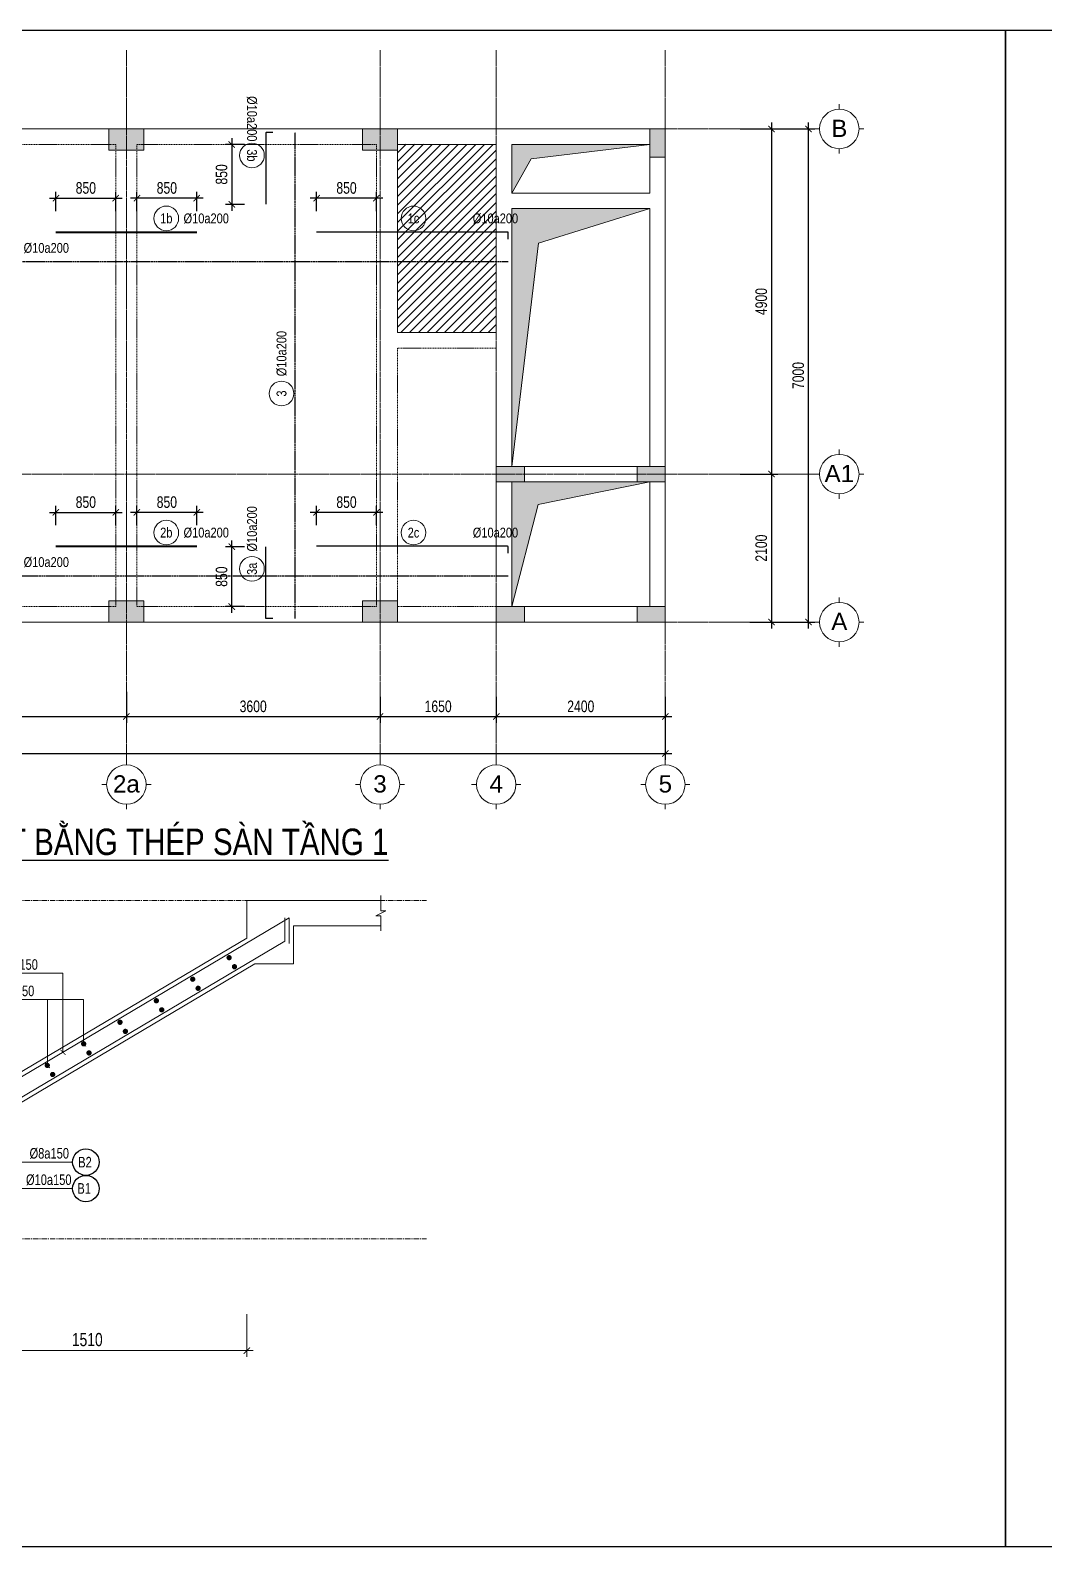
# Model space of a CAD drawing. Extents: x -165145 to 691808, y -202842 to 311040.
# Drawn here: x 225480 to 239864, y -140294 to -118769 of the extents above; entities that cross this region are included whole.
import ezdxf
from ezdxf.enums import TextEntityAlignment as Align

# ---------------------------------------------------------------- set-up
doc = ezdxf.new("R2010")
doc.units = 0
doc.header["$LTSCALE"] = 10
doc.header["$MEASUREMENT"] = 0
for name, pattern in [('CENTER', [2, 1.25, -0.25, 0.25, -0.25]), ('HIDDEN', [2.3807, 1.587, -0.7937]), ('ketcau-1', [2, 1, 1])]:
    doc.linetypes.add(name, pattern=pattern)
doc.layers.get('0').update_dxf_attribs({"linetype": 'CONTINUOUS'})
doc.layers.get('Defpoints').update_dxf_attribs({"color": 5, "linetype": 'CONTINUOUS'})
for name, color, linetype, lineweight in [('coc 20', 6, 'CONTINUOUS', 20), ('DCE_TopBars', 1, 'CONTINUOUS', 40), ('GE_KC_DIM', 1, 'CONTINUOUS', 20), ('GE_KC_HATCH', 250, 'CONTINUOUS', 20), ('GE_KC_NETKHUAT', 9, 'HIDDEN', 20), ('GE_KC_NETMANH', 8, 'CONTINUOUS', 20), ('GE_KC_NETTHAY', 2, 'CONTINUOUS', 20), ('GE_KC_TEXT', 4, 'CONTINUOUS', 20), ('GE_KC_TEXT TRUC', 4, 'CONTINUOUS', 20), ('GE_KC_TRUC', 5, 'CENTER', 20), ('L-SITE', 91, 'CONTINUOUS', 9), ('TEXT', 4, 'CONTINUOUS', 20)]:
    doc.layers.add(name, color=color, linetype=linetype, lineweight=lineweight)
for name, color, linetype in [('GE_KC_AXIS', 5, 'CENTER'), ('GE_KC_STEEL', 6, 'CONTINUOUS'), ('GE_KC_TEXT_BIG', 4, 'CONTINUOUS'), ('GE_KC_TEXT_TK', 4, 'CONTINUOUS'), ('REBAR', 6, 'CONTINUOUS')]:
    doc.layers.add(name, color=color, linetype=linetype)
doc.styles.add('Arial', font='arial.ttf', dxfattribs={"height": 400})
doc.styles.add('Dce_Text', font='arial.ttf', dxfattribs={"width": 0.8})
doc.styles.add('GE_KC-Arial', font='arial.ttf', dxfattribs={"width": 0.75})
doc.styles.add('GE_KC_TEXT', font='arial.ttf', dxfattribs={"width": 0.8})
doc.dimstyles.new('GE_KC_DIM20', dxfattribs={"dimscale": 20, "dimtxt": 2.5, "dimasz": 1.2, "dimexe": 1.2, "dimexo": 0, "dimgap": 0.8, "dimtad": 1, "dimdec": 0, "dimzin": 1, "dimdsep": 46, "dimtxsty": 'GE_KC-Arial', "dimblk": 'ARCHTICK', "dimcen": 1.2, "dimdle": 1.2, "dimclrd": 1, "dimclre": 1, "dimclrt": 4, "dimadec": 0, "dimazin": 0, "dimtfac": 1, "dimtdec": 0, "dimtix": 1, "dimtmove": 2, "dimatfit": 3, "dimfxl": 0.15, "dimtvp": 0.833333, "dimtolj": 1, "dimtzin": 0, "dimarcsym": 0})
doc.dimstyles.new('GE_KC_DIM25', dxfattribs={"dimscale": 25, "dimtxt": 2.5, "dimasz": 1.2, "dimexe": 1.2, "dimexo": 0, "dimgap": 0.8, "dimtad": 1, "dimdec": 0, "dimzin": 1, "dimdsep": 46, "dimtxsty": 'GE_KC-Arial', "dimblk": 'ARCHTICK', "dimcen": 1.2, "dimdle": 1.2, "dimclrd": 1, "dimclre": 1, "dimclrt": 4, "dimadec": 0, "dimazin": 0, "dimtfac": 1, "dimtdec": 0, "dimtix": 1, "dimtmove": 2, "dimatfit": 3, "dimfxl": 0.15, "dimtvp": 0.833333, "dimtolj": 1, "dimtzin": 0, "dimarcsym": 0})
doc.dimstyles.new('GE_KC_DIM75', dxfattribs={"dimscale": 75, "dimtxt": 2.2, "dimasz": 1.2, "dimexe": 1.2, "dimexo": 0, "dimgap": 0.8, "dimtad": 1, "dimdec": 0, "dimzin": 1, "dimdsep": 46, "dimtxsty": 'GE_KC-Arial', "dimblk": 'ARCHTICK', "dimcen": 1.2, "dimdle": 1.2, "dimclrd": 1, "dimclre": 1, "dimclrt": 4, "dimadec": 0, "dimazin": 0, "dimtfac": 1, "dimtdec": 0, "dimtix": 1, "dimtmove": 2, "dimatfit": 3, "dimfxl": 0.15, "dimtvp": 0.833333, "dimtolj": 1, "dimtzin": 0, "dimarcsym": 0})

# ---------------------------------------------------------------- blocks, each defined once
blk = doc.blocks.new('Grid - M_Grid Head - Circle-24584-TẦNG 2')
at = {"layer": 'L-SITE'}
for p, q in [((0, 4), (0, 5)), ((-4, 0), (-5, 0)), ((4, 0), (5, 0)), ((0, -4), (0, -5))]:
    blk.add_line(p, q, dxfattribs=at)
blk.add_circle((0, 0), 4, dxfattribs=at)
blk = doc.blocks.new('_ArchTick')
at = {"color": 0, "linetype": 'ByBlock', "const_width": 0.15}
blk.add_lwpolyline([(-0.5, -0.5), (0.5, 0.5)], dxfattribs=at)
blk = doc.blocks.new('*D1464')
at = {"layer": 'Defpoints', "color": 0, "transparency": 16777216}
for p in [(15914, 7000), (16882, 7000), (16048, 0)]:
    blk.add_point(p, dxfattribs=at)
at = {"layer": 'GE_KC_DIM', "color": 1, "lineweight": -2, "transparency": 16777216}
for p, q in [((15914, 7000), (16972, 7000)), ((16882, -90), (16882, 7090)), ((16048, 0), (16972, 0))]:
    blk.add_line(p, q, dxfattribs=at)
at = {"layer": 'GE_KC_DIM', "color": 1, "lineweight": -2, "transparency": 16777216, "xscale": 90, "yscale": 90, "zscale": 90}
for p, rotation in [((16882, 7000), 90), ((16882, 0), 270)]:
    blk.add_blockref('_ArchTick', p, dxfattribs=dict(at, rotation=rotation))
at = {"layer": 'GE_KC_DIM', "color": 4, "transparency": 16777216, "insert": (16737, 3500), "char_height": 165, "attachment_point": 5, "rotation": 90, "style": 'GE_KC-Arial'}
blk.add_mtext('\\A1;7000', dxfattribs=at)
blk = doc.blocks.new('*D1466')
at = {"layer": 'Defpoints', "color": 0, "transparency": 16777216}
for p in [(10800, -1062), (12450, -1062), (12450, -1341)]:
    blk.add_point(p, dxfattribs=at)
at = {"layer": 'GE_KC_DIM', "color": 1, "lineweight": -2, "transparency": 16777216}
for p, q in [((10800, -1062), (10800, -1431)), ((12450, -1062), (12450, -1431)), ((10710, -1341), (12540, -1341))]:
    blk.add_line(p, q, dxfattribs=at)
at = {"layer": 'GE_KC_DIM', "color": 1, "lineweight": -2, "transparency": 16777216, "xscale": 90, "yscale": 90, "zscale": 90, "rotation": 180}
blk.add_blockref('_ArchTick', (10800, -1341), dxfattribs=at)
at = {"layer": 'GE_KC_DIM', "color": 1, "lineweight": -2, "transparency": 16777216, "xscale": 90, "yscale": 90, "zscale": 90}
blk.add_blockref('_ArchTick', (12450, -1341), dxfattribs=at)
at = {"layer": 'GE_KC_DIM', "color": 4, "transparency": 16777216, "insert": (11625, -1197), "char_height": 165, "attachment_point": 5, "style": 'GE_KC-Arial'}
blk.add_mtext('\\A1;1650', dxfattribs=at)
blk = doc.blocks.new('*D1467')
at = {"layer": 'Defpoints', "color": 0, "transparency": 16777216}
for p in [(12450, -1062), (14850, -1062), (14850, -1341)]:
    blk.add_point(p, dxfattribs=at)
at = {"layer": 'GE_KC_DIM', "color": 1, "lineweight": -2, "transparency": 16777216}
for p, q in [((12450, -1062), (12450, -1431)), ((14850, -1062), (14850, -1431)), ((12360, -1341), (14940, -1341))]:
    blk.add_line(p, q, dxfattribs=at)
at = {"layer": 'GE_KC_DIM', "color": 1, "lineweight": -2, "transparency": 16777216, "xscale": 90, "yscale": 90, "zscale": 90, "rotation": 180}
blk.add_blockref('_ArchTick', (12450, -1341), dxfattribs=at)
at = {"layer": 'GE_KC_DIM', "color": 1, "lineweight": -2, "transparency": 16777216, "xscale": 90, "yscale": 90, "zscale": 90}
blk.add_blockref('_ArchTick', (14850, -1341), dxfattribs=at)
at = {"layer": 'GE_KC_DIM', "color": 4, "transparency": 16777216, "insert": (13650, -1197), "char_height": 165, "attachment_point": 5, "style": 'GE_KC-Arial'}
blk.add_mtext('\\A1;2400', dxfattribs=at)
blk = doc.blocks.new('*D1468')
at = {"layer": 'Defpoints', "color": 0, "transparency": 16777216}
for p in [(-2650, -991), (14850, -1062), (14850, -1866)]:
    blk.add_point(p, dxfattribs=at)
at = {"layer": 'GE_KC_DIM', "color": 1, "lineweight": -2, "transparency": 16777216}
for p, q in [((-2650, -991), (-2650, -1956)), ((14850, -1062), (14850, -1956)), ((-2740, -1866), (14940, -1866))]:
    blk.add_line(p, q, dxfattribs=at)
at = {"layer": 'GE_KC_DIM', "color": 1, "lineweight": -2, "transparency": 16777216, "xscale": 90, "yscale": 90, "zscale": 90, "rotation": 180}
blk.add_blockref('_ArchTick', (-2650, -1866), dxfattribs=at)
at = {"layer": 'GE_KC_DIM', "color": 1, "lineweight": -2, "transparency": 16777216, "xscale": 90, "yscale": 90, "zscale": 90}
blk.add_blockref('_ArchTick', (14850, -1866), dxfattribs=at)
at = {"layer": 'GE_KC_DIM', "color": 4, "transparency": 16777216, "insert": (4525, -1710), "char_height": 165, "attachment_point": 5, "style": 'GE_KC-Arial'}
blk.add_mtext('\\A1;17500', dxfattribs=at)
blk = doc.blocks.new('*D1469')
at = {"layer": 'Defpoints', "color": 0, "transparency": 16777216}
for p in [(15914, 7000), (15914, 2100), (16357, 2100)]:
    blk.add_point(p, dxfattribs=at)
at = {"layer": 'GE_KC_DIM', "color": 1, "lineweight": -2, "transparency": 16777216}
for p, q in [((15914, 7000), (16447, 7000)), ((16357, 7090), (16357, 2010)), ((15914, 2100), (16447, 2100))]:
    blk.add_line(p, q, dxfattribs=at)
at = {"layer": 'GE_KC_DIM', "color": 1, "lineweight": -2, "transparency": 16777216, "xscale": 90, "yscale": 90, "zscale": 90}
for p, rotation in [((16357, 7000), 90), ((16357, 2100), 270)]:
    blk.add_blockref('_ArchTick', p, dxfattribs=dict(at, rotation=rotation))
at = {"layer": 'GE_KC_DIM', "color": 4, "transparency": 16777216, "insert": (16212, 4550), "char_height": 165, "attachment_point": 5, "rotation": 90, "style": 'GE_KC-Arial'}
blk.add_mtext('\\A1;4900', dxfattribs=at)
blk = doc.blocks.new('*D1470')
at = {"layer": 'Defpoints', "color": 0, "transparency": 16777216}
for p in [(15914, 2100), (16048, 0), (16357, 0)]:
    blk.add_point(p, dxfattribs=at)
at = {"layer": 'GE_KC_DIM', "color": 1, "lineweight": -2, "transparency": 16777216}
for p, q in [((16357, 2190), (16357, -90)), ((15914, 2100), (16447, 2100)), ((16048, 0), (16447, 0))]:
    blk.add_line(p, q, dxfattribs=at)
at = {"layer": 'GE_KC_DIM', "color": 1, "lineweight": -2, "transparency": 16777216, "xscale": 90, "yscale": 90, "zscale": 90}
for p, rotation in [((16357, 2100), 90), ((16357, 0), 270)]:
    blk.add_blockref('_ArchTick', p, dxfattribs=dict(at, rotation=rotation))
at = {"layer": 'GE_KC_DIM', "color": 4, "transparency": 16777216, "insert": (16212, 1050), "char_height": 165, "attachment_point": 5, "rotation": 90, "style": 'GE_KC-Arial'}
blk.add_mtext('\\A1;2100', dxfattribs=at)
blk = doc.blocks.new('*D1472')
at = {"layer": 'Defpoints', "color": 0, "transparency": 16777216}
for p in [(3600, -991), (7200, -991), (7200, -1341)]:
    blk.add_point(p, dxfattribs=at)
at = {"layer": 'GE_KC_DIM', "color": 1, "lineweight": -2, "transparency": 16777216}
for p, q in [((3600, -991), (3600, -1431)), ((7200, -991), (7200, -1431)), ((3510, -1341), (7290, -1341))]:
    blk.add_line(p, q, dxfattribs=at)
at = {"layer": 'GE_KC_DIM', "color": 1, "lineweight": -2, "transparency": 16777216, "xscale": 90, "yscale": 90, "zscale": 90, "rotation": 180}
blk.add_blockref('_ArchTick', (3600, -1341), dxfattribs=at)
at = {"layer": 'GE_KC_DIM', "color": 1, "lineweight": -2, "transparency": 16777216, "xscale": 90, "yscale": 90, "zscale": 90}
blk.add_blockref('_ArchTick', (7200, -1341), dxfattribs=at)
at = {"layer": 'GE_KC_DIM', "color": 4, "transparency": 16777216, "insert": (5400, -1197), "char_height": 165, "attachment_point": 5, "style": 'GE_KC-Arial'}
blk.add_mtext('\\A1;3600', dxfattribs=at)
blk = doc.blocks.new('*D1473')
at = {"layer": 'Defpoints', "color": 0, "transparency": 16777216}
for p in [(7200, -991), (10800, -1062), (10800, -1341)]:
    blk.add_point(p, dxfattribs=at)
at = {"layer": 'GE_KC_DIM', "color": 1, "lineweight": -2, "transparency": 16777216}
for p, q in [((7200, -991), (7200, -1431)), ((10800, -1062), (10800, -1431)), ((7110, -1341), (10890, -1341))]:
    blk.add_line(p, q, dxfattribs=at)
at = {"layer": 'GE_KC_DIM', "color": 1, "lineweight": -2, "transparency": 16777216, "xscale": 90, "yscale": 90, "zscale": 90, "rotation": 180}
blk.add_blockref('_ArchTick', (7200, -1341), dxfattribs=at)
at = {"layer": 'GE_KC_DIM', "color": 1, "lineweight": -2, "transparency": 16777216, "xscale": 90, "yscale": 90, "zscale": 90}
blk.add_blockref('_ArchTick', (10800, -1341), dxfattribs=at)
at = {"layer": 'GE_KC_DIM', "color": 4, "transparency": 16777216, "insert": (9000, -1197), "char_height": 165, "attachment_point": 5, "style": 'GE_KC-Arial'}
blk.add_mtext('\\A1;3600', dxfattribs=at)
blk = doc.blocks.new('HTT2')
at = {"layer": 'GE_KC_HATCH'}
h = blk.add_hatch(dxfattribs=at)
h.set_pattern_fill('ANSI31', color=256, scale=700)
h.set_pattern_definition([(45, (-218733.47, 9309.92), (-61.871843, 61.871843), [])])
h.paths.add_polyline_path([(12450, 6775), (11050, 6785), (11050, 6610), (11050, 6600), (11050, 4110), (12450, 4110)])
h.paths.add_polyline_path([(12384, 4366), (12384, 5829)], flags=16)
h = blk.add_hatch(color=256, dxfattribs=at)
h.dxf.hatch_style = 1
h.paths.add_polyline_path([(12947, 6577), (14630, 6780), (12670, 6780), (12670, 6090)])
h = blk.add_hatch(color=256, dxfattribs=at)
h.dxf.hatch_style = 1
h.paths.add_polyline_path([(14630, 5870), (12670, 5870), (12670, 2210), (13050, 5379)])
h = blk.add_hatch(color=256, dxfattribs=at)
h.dxf.hatch_style = 1
h.paths.add_polyline_path([(14630, 1990), (12670, 1990), (12670, 220), (13044, 1670)])
at = {"layer": 'GE_KC_HATCH', "flags": 128}
for points in [[(12670, 6090), (12947, 6577), (14630, 6780)], [(12670, 2210), (13050, 5379), (14630, 5870)], [(12670, 220), (13044, 1670), (14630, 1990)]]:
    blk.add_lwpolyline(points, dxfattribs=at)
at = {"layer": 'GE_KC_NETKHUAT'}
for p, q in [((7050, 6780), (3750, 6780)), ((7050, 6780), (7050, 220)), ((10750, 6780), (7350, 6780)), ((7350, 6780), (7350, 220)), ((10750, 6780), (10750, 220)), ((12450, 6780), (11050, 6780)), ((11050, 6780), (11050, 4110)), ((12450, 6780), (12450, 4110)), ((12450, 4110), (11050, 4110)), ((12450, 3890), (11050, 3890)), ((11050, 3890), (11050, 220)), ((12450, 3890), (12450, 220)), ((7050, 220), (3750, 220)), ((10750, 220), (7350, 220)), ((12450, 220), (11050, 220))]:
    blk.add_line(p, q, dxfattribs=at)
at = {"layer": 'GE_KC_NETTHAY'}
for p, q in [((14850, 7000), (0, 7000)), ((14850, 7000), (14850, 0)), ((12670, 6780), (12670, 6090)), ((14630, 6780), (12670, 6780)), ((14630, 6780), (14630, 6090)), ((14630, 6090), (12670, 6090)), ((14630, 5870), (12670, 5870)), ((12670, 5870), (12670, 2210)), ((14630, 5870), (14630, 2210)), ((12670, 2210), (14630, 2210)), ((12670, 1990), (12670, 220)), ((12670, 1990), (14630, 1990)), ((14630, 1990), (14630, 220)), ((14630, 220), (12670, 220)), ((14850, 0), (0, 0))]:
    blk.add_line(p, q, dxfattribs=at)
blk.add_lwpolyline([(11050, 6780), (12450, 6780), (12450, 4110), (11050, 4110)], close=True, dxfattribs=at)
blk = doc.blocks.new('MBDVC-T1')
at = {"layer": 'GE_KC_HATCH', "linetype": 'ketcau-1'}
for points in [[(7450, 7000), (6950, 7000), (6950, 6700), (7450, 6700)], [(11050, 7000), (10550, 7000), (10550, 6700), (11050, 6700)], [(14850, 7000), (14630, 7000), (14630, 6600), (14850, 6600)], [(12850, 2210), (12450, 2210), (12450, 1990), (12850, 1990)], [(14850, 2210), (14450, 2210), (14450, 1990), (14850, 1990)], [(7450, 300), (6950, 300), (6950, 0), (7450, 0)], [(11050, 300), (10550, 300), (10550, 0), (11050, 0)], [(12850, 220), (12450, 220), (12450, 0), (12850, 0)], [(14850, 220), (14450, 220), (14450, 0), (14850, 0)]]:
    blk.add_hatch(color=1, dxfattribs=at).paths.add_polyline_path(points)
at = {"layer": 'GE_KC_NETTHAY', "linetype": 'Continuous'}
for points in [[(7450, 7000), (6950, 7000), (6950, 6700), (7450, 6700)], [(11050, 7000), (10550, 7000), (10550, 6700), (11050, 6700)], [(14850, 7000), (14630, 7000), (14630, 6600), (14850, 6600)], [(12850, 2210), (12450, 2210), (12450, 1990), (12850, 1990)], [(14850, 2210), (14450, 2210), (14450, 1990), (14850, 1990)], [(7450, 300), (6950, 300), (6950, 0), (7450, 0)], [(11050, 300), (10550, 300), (10550, 0), (11050, 0)], [(12850, 220), (12450, 220), (12450, 0), (12850, 0)], [(14850, 220), (14450, 220), (14450, 0), (14850, 0)]]:
    blk.add_lwpolyline(points, close=True, dxfattribs=at)
blk = doc.blocks.new('*U3128')
at = {"layer": 'GE_KC_DIM'}
blk.add_circle((275, 278), 250, dxfattribs=at)
at = {"layer": 'GE_KC_STEEL', "linetype": 'HIDDEN'}
blk.add_line((-7505, 0), (10452, 0), dxfattribs=at)
at = {"layer": 'GE_KC_TEXT', "style": 'Dce_Text', "width": 0.8}
blk.add_attdef('SHT', text='', height=200, dxfattribs=at).set_placement((275, 278), align=Align.MIDDLE_CENTER)
blk.add_attdef('DKVAKC', text='', height=200, dxfattribs=at).set_placement((625, 278), align=Align.MIDDLE_LEFT)
blk = doc.blocks.new('*U3126')
at = {"layer": 'DCE_TopBars'}
blk.add_lwpolyline([(-1963, 0), (894, 0)], dxfattribs=at)
at = {"layer": 'GE_KC_DIM'}
blk.add_circle((275, 278), 250, dxfattribs=at)
at = {"layer": 'GE_KC_TEXT', "style": 'Dce_Text', "width": 0.8}
blk.add_attdef('SHT', text='', height=200, dxfattribs=at).set_placement((275, 278), align=Align.MIDDLE_CENTER)
blk.add_attdef('DKVAKC', text='', height=200, dxfattribs=at).set_placement((625, 278), align=Align.MIDDLE_LEFT)
blk = doc.blocks.new('*D2121')
at = {"layer": 'Defpoints', "color": 0, "transparency": 16777216}
for p in [(226693, -121151), (225843, -121334), (226693, -121334)]:
    blk.add_point(p, dxfattribs=at)
at = {"layer": 'GE_KC_DIM', "color": 1, "lineweight": -2, "transparency": 16777216}
for p, q in [((225753, -121151), (226783, -121151)), ((225843, -121334), (225843, -121061)), ((226693, -121334), (226693, -121061))]:
    blk.add_line(p, q, dxfattribs=at)
at = {"layer": 'GE_KC_DIM', "color": 1, "lineweight": -2, "transparency": 16777216, "xscale": 90, "yscale": 90, "zscale": 90, "rotation": 180}
blk.add_blockref('_ArchTick', (225843, -121151), dxfattribs=at)
at = {"layer": 'GE_KC_DIM', "color": 1, "lineweight": -2, "transparency": 16777216, "xscale": 90, "yscale": 90, "zscale": 90}
blk.add_blockref('_ArchTick', (226693, -121151), dxfattribs=at)
at = {"layer": 'GE_KC_DIM', "color": 4, "transparency": 16777216, "insert": (226268, -121007), "char_height": 165, "attachment_point": 5, "style": 'GE_KC-Arial'}
blk.add_mtext('\\A1;850', dxfattribs=at)
blk = doc.blocks.new('*D2122')
at = {"layer": 'Defpoints', "color": 0, "transparency": 16777216}
for p in [(226993, -121151), (226993, -121334), (227843, -121334)]:
    blk.add_point(p, dxfattribs=at)
at = {"layer": 'GE_KC_DIM', "color": 1, "lineweight": -2, "transparency": 16777216}
for p, q in [((227933, -121151), (226903, -121151)), ((226993, -121334), (226993, -121061)), ((227843, -121334), (227843, -121061))]:
    blk.add_line(p, q, dxfattribs=at)
at = {"layer": 'GE_KC_DIM', "color": 1, "lineweight": -2, "transparency": 16777216, "xscale": 90, "yscale": 90, "zscale": 90, "rotation": 180}
blk.add_blockref('_ArchTick', (226993, -121151), dxfattribs=at)
at = {"layer": 'GE_KC_DIM', "color": 1, "lineweight": -2, "transparency": 16777216, "xscale": 90, "yscale": 90, "zscale": 90}
blk.add_blockref('_ArchTick', (227843, -121151), dxfattribs=at)
at = {"layer": 'GE_KC_DIM', "color": 4, "transparency": 16777216, "insert": (227418, -121007), "char_height": 165, "attachment_point": 5, "style": 'GE_KC-Arial'}
blk.add_mtext('\\A1;850', dxfattribs=at)
blk = doc.blocks.new('*U3122')
at = {"layer": 'GE_KC_DIM'}
blk.add_circle((1300, 278), 250, dxfattribs=at)
at = {"layer": 'GE_KC_STEEL'}
blk.add_lwpolyline([(-621, -143), (-621, -15, -0.414214), (-606, 0), (3265, 0)], format="xyb", dxfattribs=at)
at = {"layer": 'GE_KC_TEXT', "style": 'Dce_Text', "width": 0.8}
blk.add_attdef('DKVAKC', text='', height=200, dxfattribs=at).set_placement((98, 278), align=Align.MIDDLE_LEFT)
blk.add_attdef('SHT', text='', height=200, dxfattribs=at).set_placement((1300, 278), align=Align.MIDDLE_CENTER)
blk = doc.blocks.new('*D2117')
at = {"layer": 'Defpoints', "color": 0, "transparency": 16777216}
for p in [(229543, -121151), (229543, -121334), (230393, -121334)]:
    blk.add_point(p, dxfattribs=at)
at = {"layer": 'GE_KC_DIM', "color": 1, "lineweight": -2, "transparency": 16777216}
for p, q in [((230483, -121151), (229453, -121151)), ((229543, -121334), (229543, -121061)), ((230393, -121334), (230393, -121061))]:
    blk.add_line(p, q, dxfattribs=at)
at = {"layer": 'GE_KC_DIM', "color": 1, "lineweight": -2, "transparency": 16777216, "xscale": 90, "yscale": 90, "zscale": 90, "rotation": 180}
blk.add_blockref('_ArchTick', (229543, -121151), dxfattribs=at)
at = {"layer": 'GE_KC_DIM', "color": 1, "lineweight": -2, "transparency": 16777216, "xscale": 90, "yscale": 90, "zscale": 90}
blk.add_blockref('_ArchTick', (230393, -121151), dxfattribs=at)
at = {"layer": 'GE_KC_DIM', "color": 4, "transparency": 16777216, "insert": (229968, -121007), "char_height": 165, "attachment_point": 5, "style": 'GE_KC-Arial'}
blk.add_mtext('\\A1;850', dxfattribs=at)
blk = doc.blocks.new('*U3124')
at = {"layer": 'GE_KC_DIM'}
blk.add_circle((275, 278), 250, dxfattribs=at)
at = {"layer": 'GE_KC_STEEL', "linetype": 'HIDDEN'}
blk.add_line((-5348, 0), (10452, 0), dxfattribs=at)
at = {"layer": 'GE_KC_TEXT', "style": 'Dce_Text', "width": 0.8}
blk.add_attdef('SHT', text='', height=200, dxfattribs=at).set_placement((275, 278), align=Align.MIDDLE_CENTER)
blk.add_attdef('DKVAKC', text='', height=200, dxfattribs=at).set_placement((625, 278), align=Align.MIDDLE_LEFT)
blk = doc.blocks.new('*U3123')
at = {"layer": 'DCE_TopBars'}
blk.add_lwpolyline([(-1963, 0), (894, 0)], dxfattribs=at)
at = {"layer": 'GE_KC_DIM'}
blk.add_circle((275, 278), 250, dxfattribs=at)
at = {"layer": 'GE_KC_TEXT', "style": 'Dce_Text', "width": 0.8}
blk.add_attdef('SHT', text='', height=200, dxfattribs=at).set_placement((275, 278), align=Align.MIDDLE_CENTER)
blk.add_attdef('DKVAKC', text='', height=200, dxfattribs=at).set_placement((625, 278), align=Align.MIDDLE_LEFT)
blk = doc.blocks.new('*D2114')
at = {"layer": 'Defpoints', "color": 0, "transparency": 16777216}
for p in [(226693, -125611), (225843, -125794), (226693, -125794)]:
    blk.add_point(p, dxfattribs=at)
at = {"layer": 'GE_KC_DIM', "color": 1, "lineweight": -2, "transparency": 16777216}
for p, q in [((225753, -125611), (226783, -125611)), ((225843, -125794), (225843, -125521)), ((226693, -125794), (226693, -125521))]:
    blk.add_line(p, q, dxfattribs=at)
at = {"layer": 'GE_KC_DIM', "color": 1, "lineweight": -2, "transparency": 16777216, "xscale": 90, "yscale": 90, "zscale": 90, "rotation": 180}
blk.add_blockref('_ArchTick', (225843, -125611), dxfattribs=at)
at = {"layer": 'GE_KC_DIM', "color": 1, "lineweight": -2, "transparency": 16777216, "xscale": 90, "yscale": 90, "zscale": 90}
blk.add_blockref('_ArchTick', (226693, -125611), dxfattribs=at)
at = {"layer": 'GE_KC_DIM', "color": 4, "transparency": 16777216, "insert": (226268, -125467), "char_height": 165, "attachment_point": 5, "style": 'GE_KC-Arial'}
blk.add_mtext('\\A1;850', dxfattribs=at)
blk = doc.blocks.new('*D2115')
at = {"layer": 'Defpoints', "color": 0, "transparency": 16777216}
for p in [(226993, -125611), (226993, -125794), (227843, -125794)]:
    blk.add_point(p, dxfattribs=at)
at = {"layer": 'GE_KC_DIM', "color": 1, "lineweight": -2, "transparency": 16777216}
for p, q in [((227933, -125611), (226903, -125611)), ((226993, -125794), (226993, -125521)), ((227843, -125794), (227843, -125521))]:
    blk.add_line(p, q, dxfattribs=at)
at = {"layer": 'GE_KC_DIM', "color": 1, "lineweight": -2, "transparency": 16777216, "xscale": 90, "yscale": 90, "zscale": 90, "rotation": 180}
blk.add_blockref('_ArchTick', (226993, -125611), dxfattribs=at)
at = {"layer": 'GE_KC_DIM', "color": 1, "lineweight": -2, "transparency": 16777216, "xscale": 90, "yscale": 90, "zscale": 90}
blk.add_blockref('_ArchTick', (227843, -125611), dxfattribs=at)
at = {"layer": 'GE_KC_DIM', "color": 4, "transparency": 16777216, "insert": (227418, -125467), "char_height": 165, "attachment_point": 5, "style": 'GE_KC-Arial'}
blk.add_mtext('\\A1;850', dxfattribs=at)
blk = doc.blocks.new('*U3118')
at = {"layer": 'GE_KC_DIM'}
blk.add_circle((1300, 278), 250, dxfattribs=at)
at = {"layer": 'GE_KC_STEEL'}
blk.add_lwpolyline([(-621, -143), (-621, -15, -0.414214), (-606, 0), (3265, 0)], format="xyb", dxfattribs=at)
at = {"layer": 'GE_KC_TEXT', "style": 'Dce_Text', "width": 0.8}
blk.add_attdef('DKVAKC', text='', height=200, dxfattribs=at).set_placement((98, 278), align=Align.MIDDLE_LEFT)
blk.add_attdef('SHT', text='', height=200, dxfattribs=at).set_placement((1300, 278), align=Align.MIDDLE_CENTER)
blk = doc.blocks.new('*D2116')
at = {"layer": 'Defpoints', "color": 0, "transparency": 16777216}
for p in [(229543, -125611), (229543, -125794), (230393, -125794)]:
    blk.add_point(p, dxfattribs=at)
at = {"layer": 'GE_KC_DIM', "color": 1, "lineweight": -2, "transparency": 16777216}
for p, q in [((230483, -125611), (229453, -125611)), ((229543, -125794), (229543, -125521)), ((230393, -125794), (230393, -125521))]:
    blk.add_line(p, q, dxfattribs=at)
at = {"layer": 'GE_KC_DIM', "color": 1, "lineweight": -2, "transparency": 16777216, "xscale": 90, "yscale": 90, "zscale": 90, "rotation": 180}
blk.add_blockref('_ArchTick', (229543, -125611), dxfattribs=at)
at = {"layer": 'GE_KC_DIM', "color": 1, "lineweight": -2, "transparency": 16777216, "xscale": 90, "yscale": 90, "zscale": 90}
blk.add_blockref('_ArchTick', (230393, -125611), dxfattribs=at)
at = {"layer": 'GE_KC_DIM', "color": 4, "transparency": 16777216, "insert": (229968, -125467), "char_height": 165, "attachment_point": 5, "style": 'GE_KC-Arial'}
blk.add_mtext('\\A1;850', dxfattribs=at)
blk = doc.blocks.new('*U3119')
at = {"layer": 'GE_KC_DIM'}
blk.add_circle((275, 278), 250, dxfattribs=at)
at = {"layer": 'GE_KC_STEEL', "linetype": 'HIDDEN'}
blk.add_line((-4288, 0), (5569, 0), dxfattribs=at)
at = {"layer": 'GE_KC_TEXT', "style": 'Dce_Text', "width": 0.8}
blk.add_attdef('SHT', text='', height=200, dxfattribs=at).set_placement((275, 278), align=Align.MIDDLE_CENTER)
blk.add_attdef('DKVAKC', text='', height=200, dxfattribs=at).set_placement((625, 278), align=Align.MIDDLE_LEFT)
blk = doc.blocks.new('*U3120')
at = {"layer": 'GE_KC_DIM'}
blk.add_circle((275, 278), 250, dxfattribs=at)
at = {"layer": 'GE_KC_STEEL'}
blk.add_lwpolyline([(-735, -143), (-735, -15, -0.414214), (-720, 0), (723, 0)], format="xyb", dxfattribs=at)
at = {"layer": 'GE_KC_TEXT', "style": 'Dce_Text', "width": 0.8}
blk.add_attdef('SHT', text='', height=200, dxfattribs=at).set_placement((275, 278), align=Align.MIDDLE_CENTER)
blk.add_attdef('DKVAKC', text='', height=200, dxfattribs=at).set_placement((625, 278), align=Align.MIDDLE_LEFT)
blk = doc.blocks.new('*D2123')
at = {"layer": 'Defpoints', "color": 0, "transparency": 16777216}
for p in [(228339, -126099), (228522, -126099), (228522, -126949)]:
    blk.add_point(p, dxfattribs=at)
at = {"layer": 'GE_KC_DIM', "color": 1, "lineweight": -2, "transparency": 16777216}
for p, q in [((228522, -126099), (228249, -126099)), ((228339, -127039), (228339, -126009)), ((228522, -126949), (228249, -126949))]:
    blk.add_line(p, q, dxfattribs=at)
at = {"layer": 'GE_KC_DIM', "color": 1, "lineweight": -2, "transparency": 16777216, "xscale": 90, "yscale": 90, "zscale": 90}
for p, rotation in [((228339, -126099), 90), ((228339, -126949), 270)]:
    blk.add_blockref('_ArchTick', p, dxfattribs=dict(at, rotation=rotation))
at = {"layer": 'GE_KC_DIM', "color": 4, "transparency": 16777216, "insert": (228195, -126524), "char_height": 165, "attachment_point": 5, "rotation": 90, "style": 'GE_KC-Arial'}
blk.add_mtext('\\A1;850', dxfattribs=at)
blk = doc.blocks.new('*U3121')
at = {"layer": 'GE_KC_DIM'}
blk.add_circle((-353, 278), 250, dxfattribs=at)
at = {"layer": 'GE_KC_STEEL'}
blk.add_lwpolyline([(-818, -143), (-818, -15, -0.414214), (-803, 0), (639, 0)], format="xyb", dxfattribs=at)
at = {"layer": 'GE_KC_TEXT', "style": 'Dce_Text', "width": 0.8}
blk.add_attdef('DKVAKC', text='', height=200, dxfattribs=at).set_placement((-1556, 278), align=Align.MIDDLE_LEFT)
blk.add_attdef('SHT', text='', height=200, dxfattribs=at).set_placement((-353, 278), align=Align.MIDDLE_CENTER)
blk = doc.blocks.new('*D2124')
at = {"layer": 'Defpoints', "color": 0, "transparency": 16777216}
for p in [(228522, -120389), (228339, -121239), (228522, -121239)]:
    blk.add_point(p, dxfattribs=at)
at = {"layer": 'GE_KC_DIM', "color": 1, "lineweight": -2, "transparency": 16777216}
for p, q in [((228339, -120299), (228339, -121329)), ((228522, -120389), (228249, -120389)), ((228522, -121239), (228249, -121239))]:
    blk.add_line(p, q, dxfattribs=at)
at = {"layer": 'GE_KC_DIM', "color": 1, "lineweight": -2, "transparency": 16777216, "xscale": 90, "yscale": 90, "zscale": 90}
for p, rotation in [((228339, -120389), 90), ((228339, -121239), 270)]:
    blk.add_blockref('_ArchTick', p, dxfattribs=dict(at, rotation=rotation))
at = {"layer": 'GE_KC_DIM', "color": 4, "transparency": 16777216, "insert": (228195, -120814), "char_height": 165, "attachment_point": 5, "rotation": 90, "style": 'GE_KC-Arial'}
blk.add_mtext('\\A1;850', dxfattribs=at)
blk = doc.blocks.new('*U2167')
at = {"layer": 'REBAR', "const_width": 12.5}
blk.add_lwpolyline([(-6.25, 0, 1), (6.25, 0, 1)], format="xyb", close=True, dxfattribs=at)
blk = doc.blocks.new('*U2168')
at = {"layer": 'TEXT', "color": 0, "linetype": 'ByBlock', "lineweight": -2, "transparency": 16777216}
for p in [(0, 50), (0, 0), (200, 50), (200, 0), (400, 50), (400, 0), (600, 50), (600, 0), (800, 50), (800, 0), (1000, 50), (1000, 0), (1200, 50), (1200, 0), (1400, 50), (1400, 0), (1600, 50), (1600, 0), (1800, 50), (1800, 0), (2000, 50), (2000, 0), (2200, 50), (2200, 0), (2400, 50), (2400, 0), (2600, 50), (2600, 0)]:
    blk.add_blockref('*U2167', p, dxfattribs=at)
blk = doc.blocks.new('*D2174')
at = {"layer": 'Defpoints', "color": 0, "transparency": 16777216}
for p in [(3236.7, 749.4), (4746.7, 749.4), (4746.7, 577.6)]:
    blk.add_point(p, dxfattribs=at)
at = {"layer": 'GE_KC_DIM', "color": 1, "lineweight": -2, "transparency": 16777216}
for p, q in [((3236.7, 749.4), (3236.7, 547.6)), ((4746.7, 749.4), (4746.7, 547.6)), ((3206.7, 577.6), (4776.7, 577.6))]:
    blk.add_line(p, q, dxfattribs=at)
at = {"layer": 'GE_KC_DIM', "color": 1, "lineweight": -2, "transparency": 16777216, "xscale": 30, "yscale": 30, "zscale": 30, "rotation": 180}
blk.add_blockref('_ArchTick', (3236.7, 577.6), dxfattribs=at)
at = {"layer": 'GE_KC_DIM', "color": 1, "lineweight": -2, "transparency": 16777216, "xscale": 30, "yscale": 30, "zscale": 30}
blk.add_blockref('_ArchTick', (4746.7, 577.6), dxfattribs=at)
at = {"layer": 'GE_KC_DIM', "color": 4, "transparency": 16777216, "insert": (3991.7, 629.5), "char_height": 62.5, "attachment_point": 5, "style": 'GE_KC-Arial'}
blk.add_mtext('\\A1;1510', dxfattribs=at)
blk = doc.blocks.new('TRUC')
at = {"layer": 'GE_KC_TRUC', "ltscale": 2}
for p, q in [((7200, -1955.6), (7200, 8124.4)), ((10800, -1955.6), (10800, 8124.4)), ((12450, -1955.6), (12450, 8124.4)), ((14850, -1955.6), (14850, 8124.4)), ((-4139.6, 7000), (16969.7, 7000)), ((-4139.6, 2100), (16969.7, 2100)), ((-4139.6, 0), (16969.7, 0))]:
    blk.add_line(p, q, dxfattribs=at)
at = {"layer": 'GE_KC_TEXT TRUC', "lineweight": 9, "xscale": 70, "yscale": 70, "zscale": 70, "rotation": 270}
for p in [(17319.7, 7000), (17319.7, 2100), (17319.7, 0), (7200, -2305.6), (10800, -2305.6), (12450, -2305.6), (14850, -2305.6)]:
    blk.add_blockref('Grid - M_Grid Head - Circle-24584-TẦNG 2', p, dxfattribs=at)
at = {"layer": 'GE_KC_TEXT TRUC', "style": 'Arial'}
for s, p in [('B', (17319.7, 6886.4)), ('A1', (17319.7, 1986.4)), ('A', (17319.7, -113.6)), ('2a', (7200, -2419.2)), ('3', (10800, -2419.2)), ('4', (12450, -2419.2)), ('5', (14850, -2419.2))]:
    blk.add_text(s, height=245, dxfattribs=at).set_placement(p, align=Align.CENTER)
at = {"layer": 'GE_KC_DIM'}
for base, p1, p2, picture, middle in [((16881.7, 7000), (16048.4, 0), (15914.3, 7000), '*D1464', (16737.4, 3500)), ((16356.7, 2100), (15914.3, 7000), (15914.3, 2100), '*D1469', (16212.4, 4550)), ((16356.7, 0), (15914.3, 2100), (16048.4, 0), '*D1470', (16212.4, 1050))]:
    dim = blk.add_linear_dim(base=base, p1=p1, p2=p2, angle=90, dimstyle='GE_KC_DIM75', dxfattribs=at)
    dim.commit()
    dim.dimension.update_dxf_attribs({"geometry": picture, "text_midpoint": middle})
dim = blk.add_linear_dim(base=(14850, -1866.2), p1=(-2650, -990.7), p2=(14850, -1061.9), dimstyle='GE_KC_DIM75', dxfattribs=at)
dim.commit()
dim.dimension.update_dxf_attribs({"geometry": '*D1468', "text_midpoint": (4525, -1710.5), "dimtype": 128})
for base, p1, p2, picture, middle in [((7200, -1341.2), (3600, -990.7), (7200, -990.7), '*D1472', (5400, -1196.9)), ((10800, -1341.2), (7200, -990.7), (10800, -1061.9), '*D1473', (9000, -1196.9)), ((12450, -1341.2), (10800, -1061.9), (12450, -1061.9), '*D1466', (11625, -1197)), ((14850, -1341.2), (12450, -1061.9), (14850, -1061.9), '*D1467', (13650, -1197))]:
    dim = blk.add_linear_dim(base=base, p1=p1, p2=p2, dimstyle='GE_KC_DIM75', dxfattribs=at)
    dim.commit()
    dim.dimension.update_dxf_attribs({"geometry": picture, "text_midpoint": middle})
blk = doc.blocks.new('A$Ce5caad4d')
at = {"layer": 'coc 20'}
for p, q in [((4946.7, 2624.8), (2250.8, 1027.5)), ((4926.7, 2515.1), (4926.7, 2624.8)), ((4946.7, 2504.7), (4946.7, 2624.8)), ((2382.2, 1007.5), (4926.7, 2515.1))]:
    blk.add_line(p, q, dxfattribs=at)
at = {"layer": 'GE_KC_NETTHAY'}
for p, q in [((5380.6, 2707.3), (4746.7, 2707.3)), ((4746.7, 2707.3), (4746.7, 2529.6)), ((4966.7, 2707.3), (4746.7, 2707.3)), ((4746.7, 2707.3), (4746.7, 2529.6)), ((4966.7, 2407.3), (4966.7, 2587.3)), ((4966.7, 2587.3), (5380.6, 2587.3)), ((4966.7, 2407.3), (4966.7, 2587.3)), ((4746.7, 2529.6), (2346.7, 1107.6)), ((2387.7, 987.6), (4783.9, 2407.3)), ((4783.9, 2407.3), (4966.7, 2407.3))]:
    blk.add_line(p, q, dxfattribs=at)
at = {"layer": 'GE_KC_NETTHAY', "color": 8, "flags": 128}
blk.add_lwpolyline([(5380.6, 2731.3), (5380.6, 2659.3), (5404.6, 2659.3), (5356.6, 2635.3), (5380.6, 2635.3), (5380.6, 2563.3)], dxfattribs=at)
at = {"layer": 'GE_KC_TEXT_TK', "color": 1}
for centre in [(3985.1, 1469.5), (3985.1, 1344.5)]:
    blk.add_circle(centre, 62.5, dxfattribs=at)
at = {"layer": 'GE_KC_TRUC', "ltscale": 2}
for p, q in [((55.4, 2707.3), (5596.7, 2707.3)), ((55.4, 1107.3), (5596.7, 1107.3))]:
    blk.add_line(p, q, dxfattribs=at)
at = {"layer": 'TEXT', "rotation": 30.6467742695135}
blk.add_blockref('*U2168', (2451.4, 1068.7), dxfattribs=at)
at = {"layer": 'GE_KC_TEXT', "style": 'GE_KC_TEXT', "width": 0.75}
for s, p in [('%%C10a150', (3542.5, 2379.6)), ('%%C8a150', (3554.6, 2254.6)), ('%%C8a150', (3718.7, 1486.3)), ('%%C10a150', (3701.7, 1361.3))]:
    blk.add_text(s, height=50, dxfattribs=at).set_placement(p)
at = {"layer": 'GE_KC_TEXT_TK', "style": 'GE_KC_TEXT', "width": 0.75}
for s, p in [('B2', (3980.8, 1469.3)), ('B1', (3977, 1345.2))]:
    blk.add_text(s, height=50, dxfattribs=at).set_placement(p, align=Align.MIDDLE_CENTER)
at = {"layer": 'GE_KC_DIM'}
dim = blk.add_linear_dim(base=(4746.7, 577.6), p1=(3236.7, 749.4), p2=(4746.7, 749.4), dimstyle='GE_KC_DIM25', dxfattribs=at)
dim.commit()
dim.dimension.update_dxf_attribs({"geometry": '*D2174', "text_midpoint": (3991.7, 629.5)})
for points in [[(3876.6, 1989), (3876.3, 2363.6), (3537.4, 2363.6)], [(3802.8, 1926.8), (3802.8, 2238.6), (3537.4, 2238.6)], [(3974.5, 2029.2), (3974.5, 2238.6), (3537.4, 2238.6)], [(3656.6, 1781.4), (3656.6, 1469.5), (3922, 1469.5)], [(3484.9, 1678.9), (3484.9, 1469.5), (3922, 1469.5)], [(3582.8, 1719.2), (3583, 1344.5), (3922, 1344.5)]]:
    blk.add_leader(points, dimstyle='GE_KC_DIM20', override={"dimldrblk": 'ArchTick'}, dxfattribs=at)

msp = doc.modelspace()

# ---------------------------------------------------------------- linework, layer by layer
at = {"layer": 'Defpoints'}
for points in [[(213447.50782, -118768.70056), (239322.50782, -118768.70056), (239322.50782, -140293.70056), (213447.50782, -140293.70056)], [(239322.50782, -118768.70056), (265197.50782, -118768.70056), (265197.50782, -140293.70056), (239322.50782, -140293.70056)]]:
    msp.add_lwpolyline(points, close=True, dxfattribs=at)
at = {"layer": 'GE_KC_NETMANH'}
msp.add_line((174130.40086, -118768.70056), (385223.40086, -118768.70056), dxfattribs=at)

# ---------------------------------------------------------------- block references
ref = msp.add_blockref('*U3121', (228820.8408, -120791.43564), dxfattribs=dict(xscale=-0.7, yscale=0.7, zscale=0.7, rotation=90))
ref.add_attrib('DKVAKC', '%%c10a200', dxfattribs={"layer": 'GE_KC_TEXT', "height": 140, "rotation": 270, "style": 'Dce_Text', "width": 0.8}).set_placement((228626.52136, -119702.34087), align=Align.MIDDLE_LEFT)
ref.add_attrib('SHT', '3b', dxfattribs={"layer": 'GE_KC_TEXT', "height": 140, "rotation": 270, "style": 'Dce_Text', "width": 0.8}).set_placement((228626.52136, -120544.09633), align=Align.MIDDLE_CENTER)
at = {"xscale": 0.7, "yscale": 0.7, "zscale": 0.7, "rotation": 90}
for name, p, values in [('*U3119', (229239.78439, -124117.00722), {'DKVAKC': '%%c10a200', 'SHT': '3'}), ('*U3120', (228820.8408, -126604.76662), {'DKVAKC': '%%c10a200', 'SHT': '3a'})]:
    msp.add_blockref(name, p, dxfattribs=at).add_auto_attribs(values)
at = {"xscale": 0.7, "yscale": 0.7, "zscale": 0.7}
for name, p, values in [('*U3126', (227217.51502, -121632.83112), {'DKVAKC': '%%c10a200', 'SHT': '1b'}), ('*U3128', (224947.25668, -122051.77472), {'DKVAKC': '%%c10a200', 'SHT': '1'}), ('*U3123', (227217.51502, -126092.79634), {'DKVAKC': '%%c10a200', 'SHT': '2b'}), ('*U3124', (224947.25668, -126511.73994), {'DKVAKC': '%%c10a200', 'SHT': '2'})]:
    msp.add_blockref(name, p, dxfattribs=at).add_auto_attribs(values)
ref = msp.add_blockref('*U3122', (231828.80352, -121632.83112), dxfattribs=dict(xscale=-0.7, yscale=0.7, zscale=0.7))
ref.add_attrib('DKVAKC', '%%c10a200', dxfattribs={"layer": 'GE_KC_TEXT', "height": 140, "style": 'Dce_Text', "width": 0.8}).set_placement((231760.45965, -121438.51168), align=Align.MIDDLE_LEFT)
ref.add_attrib('SHT', '1c', dxfattribs={"layer": 'GE_KC_TEXT', "height": 140, "style": 'Dce_Text', "width": 0.8}).set_placement((230918.70419, -121438.51168), align=Align.MIDDLE_CENTER)
ref = msp.add_blockref('*U3118', (231828.80352, -126092.79634), dxfattribs=dict(xscale=-0.7, yscale=0.7, zscale=0.7))
ref.add_attrib('DKVAKC', '%%c10a200', dxfattribs={"layer": 'GE_KC_TEXT', "height": 140, "style": 'Dce_Text', "width": 0.8}).set_placement((231760.45965, -125898.4769), align=Align.MIDDLE_LEFT)
ref.add_attrib('SHT', '2c', dxfattribs={"layer": 'GE_KC_TEXT', "height": 140, "style": 'Dce_Text', "width": 0.8}).set_placement((230918.70419, -125898.4769), align=Align.MIDDLE_CENTER)
at = {"layer": 'GE_KC_AXIS', "linetype": 'Continuous'}
msp.add_blockref('TRUC', (219643.48492, -127168.94479), dxfattribs=at)
at = {"layer": 'GE_KC_NETKHUAT'}
for name in ['HTT2', 'MBDVC-T1']:
    msp.add_blockref(name, (219643.48492, -127168.94479), dxfattribs=at)
at = {"layer": 'GE_KC_NETTHAY', "xscale": 3, "yscale": 3, "zscale": 3}
msp.add_blockref('A$Ce5caad4d', (214313.2007, -139243.52469), dxfattribs=at)

# ---------------------------------------------------------------- texts
at = {"layer": 'GE_KC_TEXT_BIG', "style": 'GE_KC-Arial', "width": 0.8}
msp.add_text('%%UMẶT BẰNG THÉP SÀN TẦNG 1', height=375, dxfattribs=at).set_placement((227548.18, -130475.52537), align=Align.CENTER)

# ---------------------------------------------------------------- dimensions: what is measured, and where the dimension line sits
at = {"layer": 'GE_KC_DIM'}
for base, p1, p2, angle, picture, middle in [((228338.96013, -121238.94532), (228521.70327, -120388.94532), (228521.70327, -121238.94532), 270, '*D2124', (228194.71559, -120813.94532)), ((226993.48492, -121150.95045), (227843.48492, -121333.69359), (226993.48492, -121333.69359), 180, '*D2122', (227418.48492, -121006.70591)), ((229543.48492, -121150.95045), (230393.48492, -121333.69359), (229543.48492, -121333.69359), 180, '*D2117', (229968.48492, -121006.70591)), ((226993.48492, -125610.91568), (227843.48492, -125793.65881), (226993.48492, -125793.65881), 180, '*D2115', (227418.48492, -125466.67113)), ((229543.48492, -125610.91568), (230393.48492, -125793.65881), (229543.48492, -125793.65881), 180, '*D2116', (229968.48492, -125466.67113)), ((228338.96013, -126098.93662), (228521.70327, -126948.93662), (228521.70327, -126098.93662), 90, '*D2123', (228194.71559, -126523.93662))]:
    dim = msp.add_linear_dim(base=base, p1=p1, p2=p2, angle=angle, dimstyle='GE_KC_DIM75', dxfattribs=at)
    dim.commit()
    dim.dimension.update_dxf_attribs({"geometry": picture, "text_midpoint": middle})
for base, p1, p2, picture, middle in [((226693.48492, -121150.95045), (225843.48492, -121333.69359), (226693.48492, -121333.69359), '*D2121', (226268.48492, -121006.70591)), ((226693.48492, -125610.91568), (225843.48492, -125793.65881), (226693.48492, -125793.65881), '*D2114', (226268.48492, -125466.67113))]:
    dim = msp.add_linear_dim(base=base, p1=p1, p2=p2, dimstyle='GE_KC_DIM75', dxfattribs=at)
    dim.commit()
    dim.dimension.update_dxf_attribs({"geometry": picture, "text_midpoint": middle})

doc.saveas('drawing.dxf')
